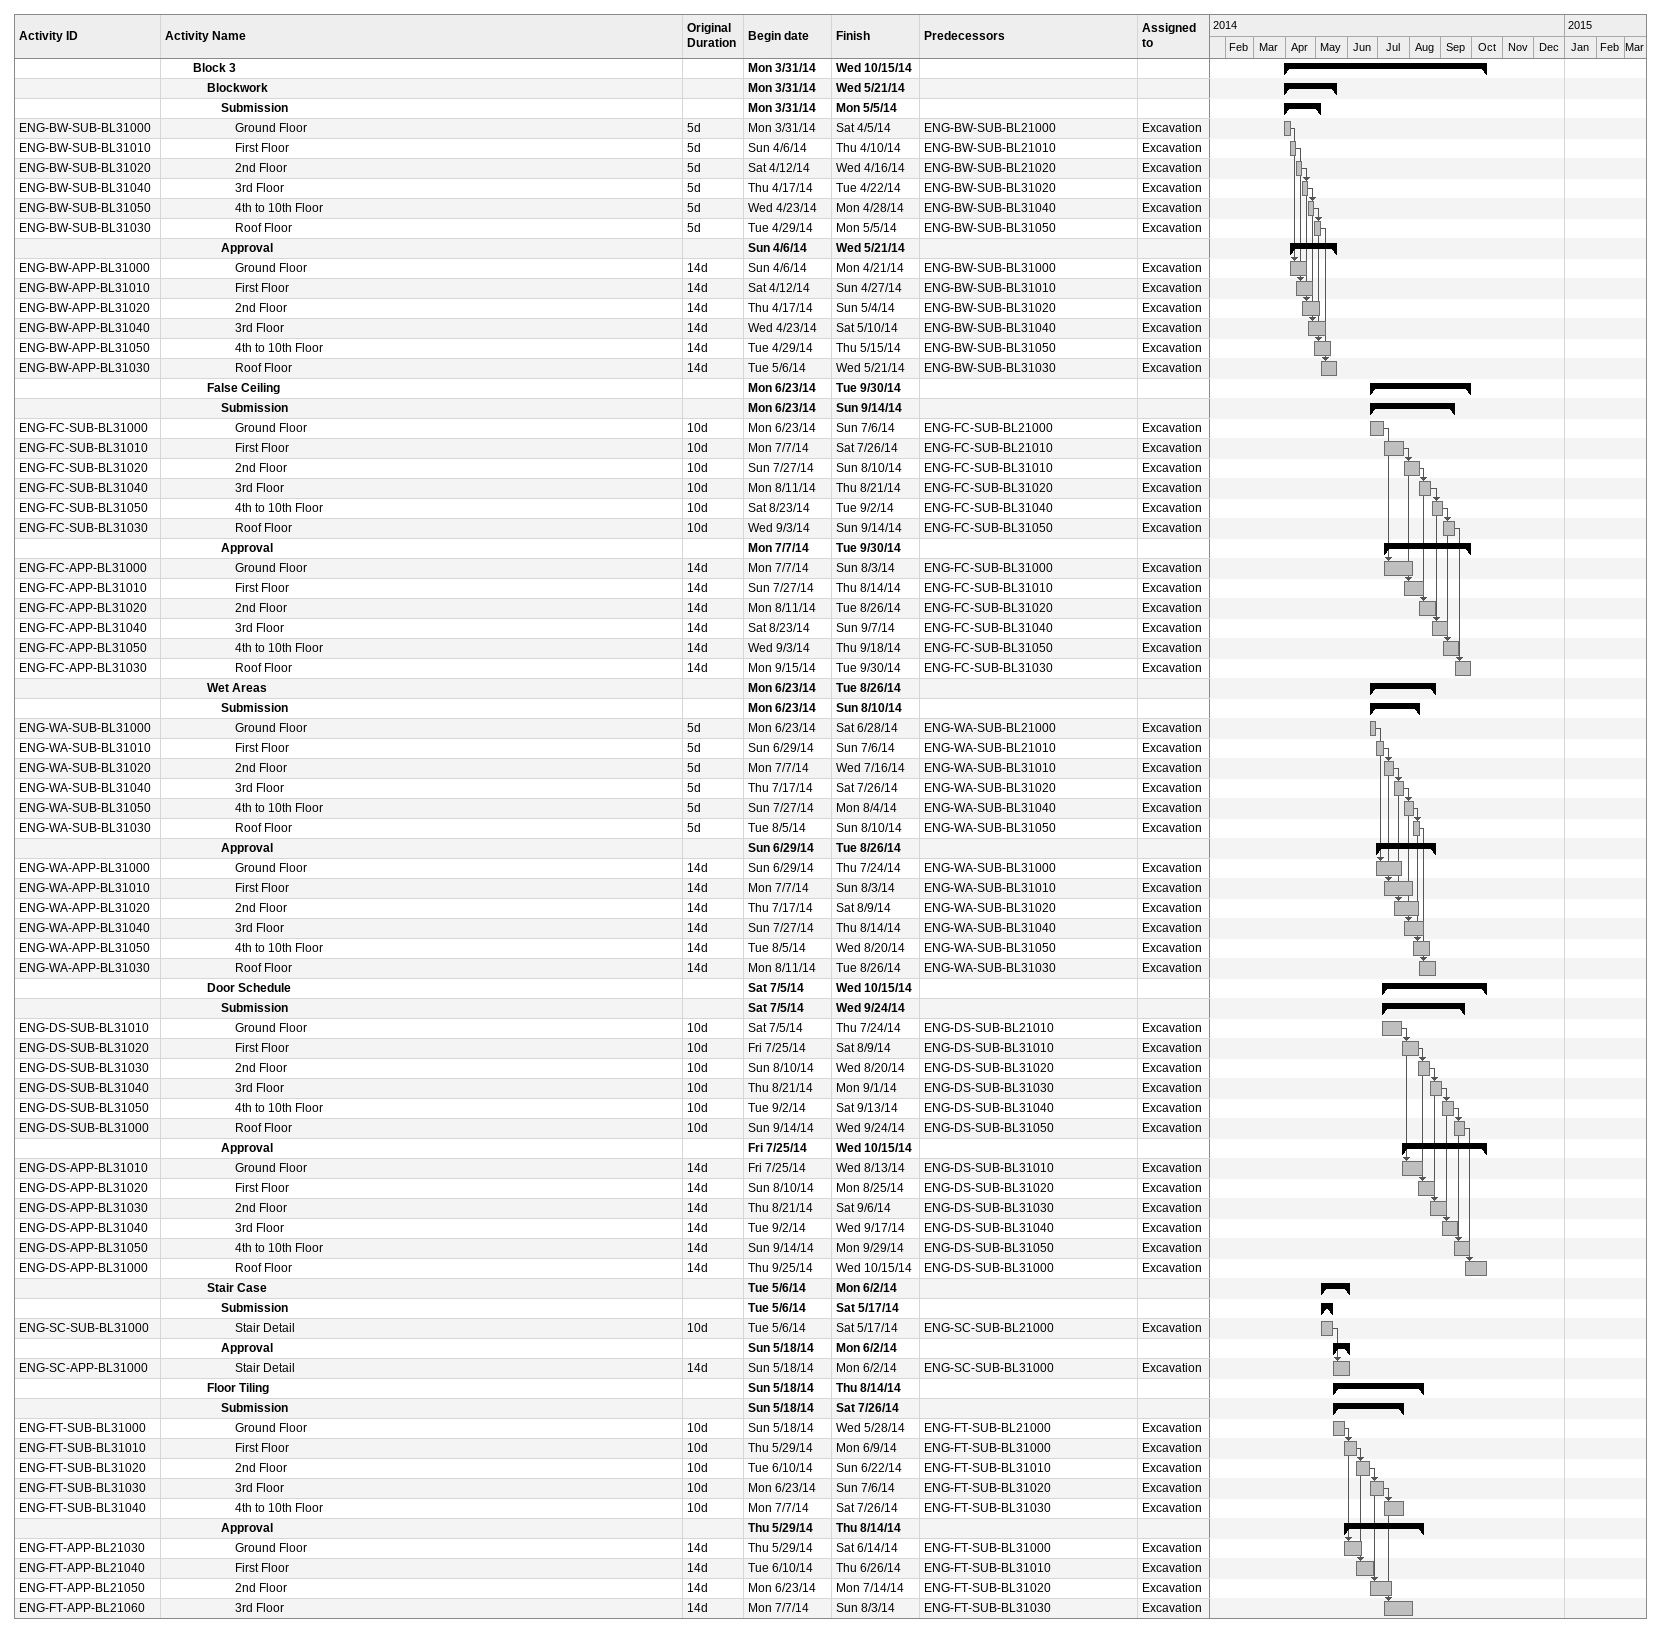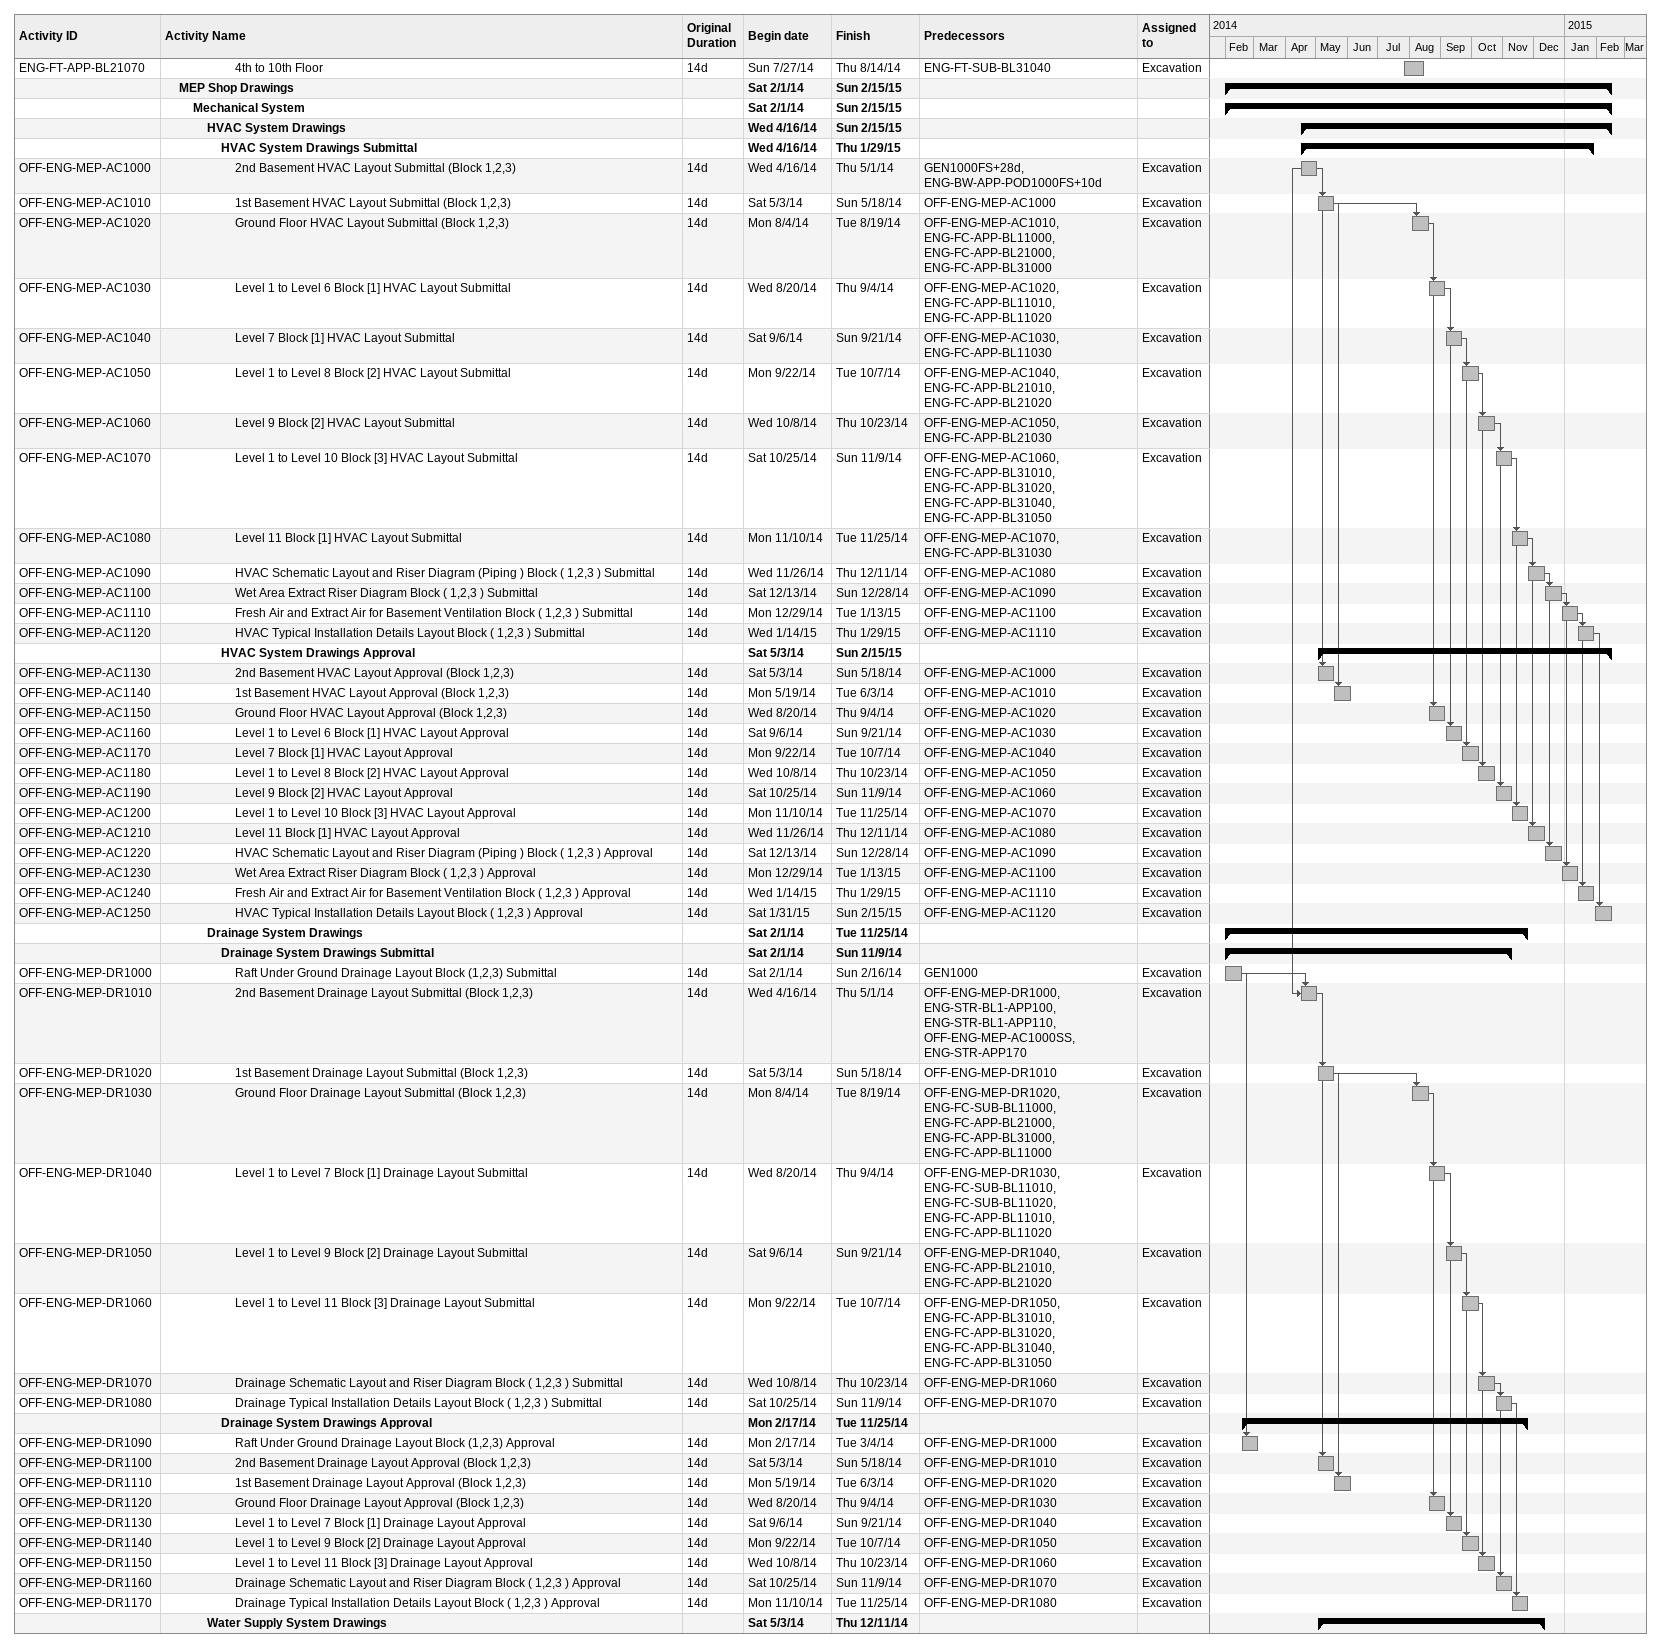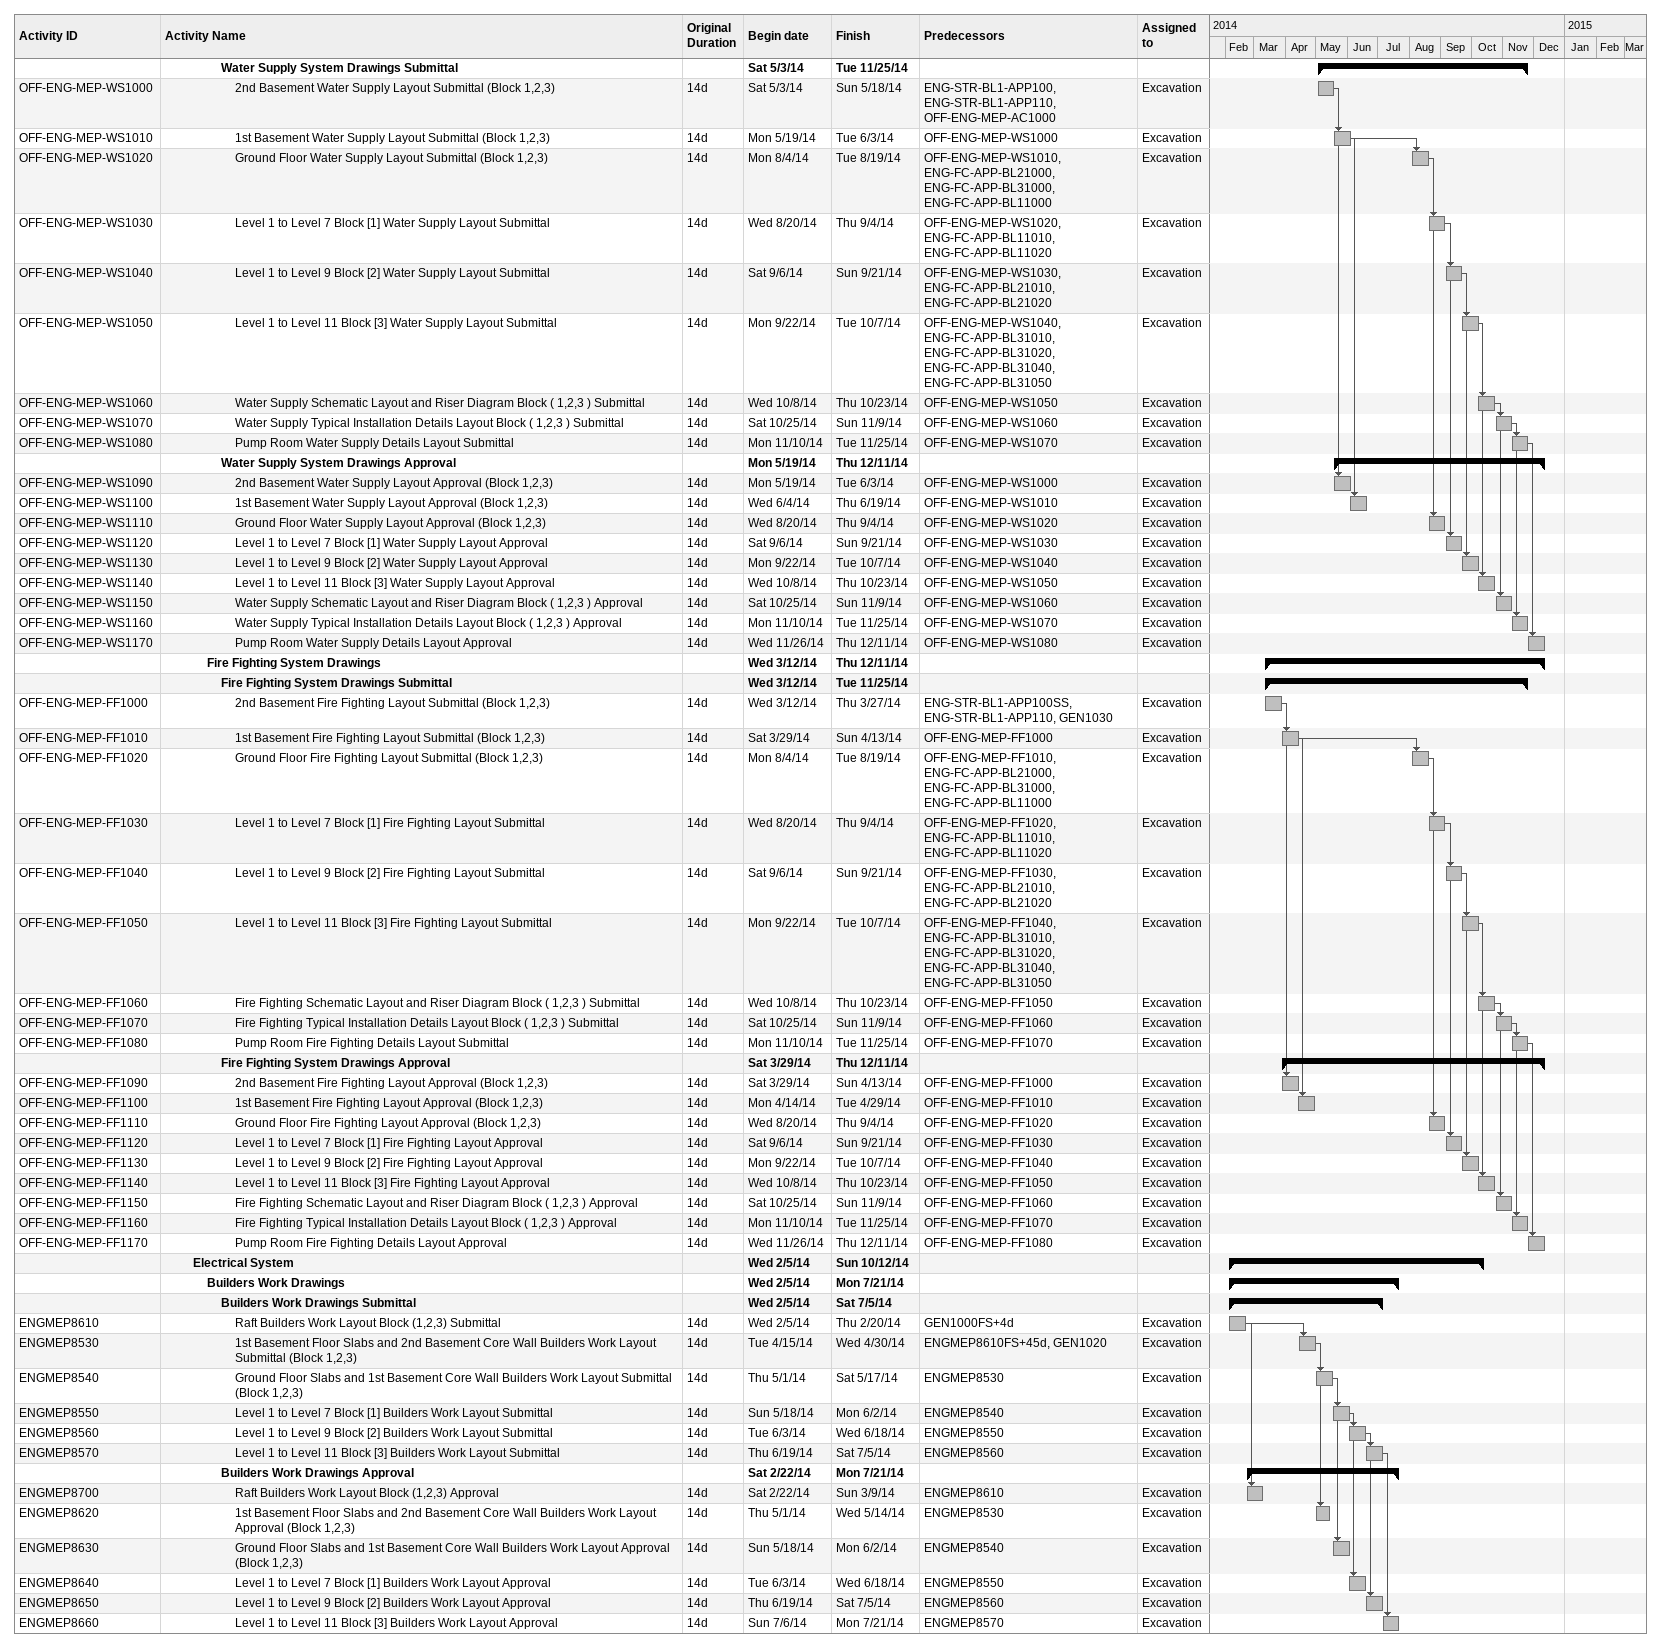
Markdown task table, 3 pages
| ID | Level | Task | Original duration | Start | Finish | Predecessors | Resources |
|---|---|---|---|---|---|---|---|
|  | 3 | **Block 3** |  | 2014-03-31 | 2014-10-15 |  |  |
|  | 4 | **Blockwork** |  | 2014-03-31 | 2014-05-21 |  |  |
|  | 5 | **Submission** |  | 2014-03-31 | 2014-05-05 |  |  |
| ENG-BW-SUB-BL31000 | 6 | Ground Floor | 5d | 2014-03-31 | 2014-04-05 | ENG-BW-SUB-BL21000 | Excavation |
| ENG-BW-SUB-BL31010 | 6 | First Floor | 5d | 2014-04-06 | 2014-04-10 | ENG-BW-SUB-BL21010 | Excavation |
| ENG-BW-SUB-BL31020 | 6 | 2nd Floor | 5d | 2014-04-12 | 2014-04-16 | ENG-BW-SUB-BL21020 | Excavation |
| ENG-BW-SUB-BL31040 | 6 | 3rd Floor | 5d | 2014-04-17 | 2014-04-22 | ENG-BW-SUB-BL31020 | Excavation |
| ENG-BW-SUB-BL31050 | 6 | 4th to 10th Floor | 5d | 2014-04-23 | 2014-04-28 | ENG-BW-SUB-BL31040 | Excavation |
| ENG-BW-SUB-BL31030 | 6 | Roof Floor | 5d | 2014-04-29 | 2014-05-05 | ENG-BW-SUB-BL31050 | Excavation |
|  | 5 | **Approval** |  | 2014-04-06 | 2014-05-21 |  |  |
| ENG-BW-APP-BL31000 | 6 | Ground Floor | 14d | 2014-04-06 | 2014-04-21 | ENG-BW-SUB-BL31000 | Excavation |
| ENG-BW-APP-BL31010 | 6 | First Floor | 14d | 2014-04-12 | 2014-04-27 | ENG-BW-SUB-BL31010 | Excavation |
| ENG-BW-APP-BL31020 | 6 | 2nd Floor | 14d | 2014-04-17 | 2014-05-04 | ENG-BW-SUB-BL31020 | Excavation |
| ENG-BW-APP-BL31040 | 6 | 3rd Floor | 14d | 2014-04-23 | 2014-05-10 | ENG-BW-SUB-BL31040 | Excavation |
| ENG-BW-APP-BL31050 | 6 | 4th to 10th Floor | 14d | 2014-04-29 | 2014-05-15 | ENG-BW-SUB-BL31050 | Excavation |
| ENG-BW-APP-BL31030 | 6 | Roof Floor | 14d | 2014-05-06 | 2014-05-21 | ENG-BW-SUB-BL31030 | Excavation |
|  | 4 | **False Ceiling** |  | 2014-06-23 | 2014-09-30 |  |  |
|  | 5 | **Submission** |  | 2014-06-23 | 2014-09-14 |  |  |
| ENG-FC-SUB-BL31000 | 6 | Ground Floor | 10d | 2014-06-23 | 2014-07-06 | ENG-FC-SUB-BL21000 | Excavation |
| ENG-FC-SUB-BL31010 | 6 | First Floor | 10d | 2014-07-07 | 2014-07-26 | ENG-FC-SUB-BL21010 | Excavation |
| ENG-FC-SUB-BL31020 | 6 | 2nd Floor | 10d | 2014-07-27 | 2014-08-10 | ENG-FC-SUB-BL31010 | Excavation |
| ENG-FC-SUB-BL31040 | 6 | 3rd Floor | 10d | 2014-08-11 | 2014-08-21 | ENG-FC-SUB-BL31020 | Excavation |
| ENG-FC-SUB-BL31050 | 6 | 4th to 10th Floor | 10d | 2014-08-23 | 2014-09-02 | ENG-FC-SUB-BL31040 | Excavation |
| ENG-FC-SUB-BL31030 | 6 | Roof Floor | 10d | 2014-09-03 | 2014-09-14 | ENG-FC-SUB-BL31050 | Excavation |
|  | 5 | **Approval** |  | 2014-07-07 | 2014-09-30 |  |  |
| ENG-FC-APP-BL31000 | 6 | Ground Floor | 14d | 2014-07-07 | 2014-08-03 | ENG-FC-SUB-BL31000 | Excavation |
| ENG-FC-APP-BL31010 | 6 | First Floor | 14d | 2014-07-27 | 2014-08-14 | ENG-FC-SUB-BL31010 | Excavation |
| ENG-FC-APP-BL31020 | 6 | 2nd Floor | 14d | 2014-08-11 | 2014-08-26 | ENG-FC-SUB-BL31020 | Excavation |
| ENG-FC-APP-BL31040 | 6 | 3rd Floor | 14d | 2014-08-23 | 2014-09-07 | ENG-FC-SUB-BL31040 | Excavation |
| ENG-FC-APP-BL31050 | 6 | 4th to 10th Floor | 14d | 2014-09-03 | 2014-09-18 | ENG-FC-SUB-BL31050 | Excavation |
| ENG-FC-APP-BL31030 | 6 | Roof Floor | 14d | 2014-09-15 | 2014-09-30 | ENG-FC-SUB-BL31030 | Excavation |
|  | 4 | **Wet Areas** |  | 2014-06-23 | 2014-08-26 |  |  |
|  | 5 | **Submission** |  | 2014-06-23 | 2014-08-10 |  |  |
| ENG-WA-SUB-BL31000 | 6 | Ground Floor | 5d | 2014-06-23 | 2014-06-28 | ENG-WA-SUB-BL21000 | Excavation |
| ENG-WA-SUB-BL31010 | 6 | First Floor | 5d | 2014-06-29 | 2014-07-06 | ENG-WA-SUB-BL21010 | Excavation |
| ENG-WA-SUB-BL31020 | 6 | 2nd Floor | 5d | 2014-07-07 | 2014-07-16 | ENG-WA-SUB-BL31010 | Excavation |
| ENG-WA-SUB-BL31040 | 6 | 3rd Floor | 5d | 2014-07-17 | 2014-07-26 | ENG-WA-SUB-BL31020 | Excavation |
| ENG-WA-SUB-BL31050 | 6 | 4th to 10th Floor | 5d | 2014-07-27 | 2014-08-04 | ENG-WA-SUB-BL31040 | Excavation |
| ENG-WA-SUB-BL31030 | 6 | Roof Floor | 5d | 2014-08-05 | 2014-08-10 | ENG-WA-SUB-BL31050 | Excavation |
|  | 5 | **Approval** |  | 2014-06-29 | 2014-08-26 |  |  |
| ENG-WA-APP-BL31000 | 6 | Ground Floor | 14d | 2014-06-29 | 2014-07-24 | ENG-WA-SUB-BL31000 | Excavation |
| ENG-WA-APP-BL31010 | 6 | First Floor | 14d | 2014-07-07 | 2014-08-03 | ENG-WA-SUB-BL31010 | Excavation |
| ENG-WA-APP-BL31020 | 6 | 2nd Floor | 14d | 2014-07-17 | 2014-08-09 | ENG-WA-SUB-BL31020 | Excavation |
| ENG-WA-APP-BL31040 | 6 | 3rd Floor | 14d | 2014-07-27 | 2014-08-14 | ENG-WA-SUB-BL31040 | Excavation |
| ENG-WA-APP-BL31050 | 6 | 4th to 10th Floor | 14d | 2014-08-05 | 2014-08-20 | ENG-WA-SUB-BL31050 | Excavation |
| ENG-WA-APP-BL31030 | 6 | Roof Floor | 14d | 2014-08-11 | 2014-08-26 | ENG-WA-SUB-BL31030 | Excavation |
|  | 4 | **Door Schedule** |  | 2014-07-05 | 2014-10-15 |  |  |
|  | 5 | **Submission** |  | 2014-07-05 | 2014-09-24 |  |  |
| ENG-DS-SUB-BL31010 | 6 | Ground Floor | 10d | 2014-07-05 | 2014-07-24 | ENG-DS-SUB-BL21010 | Excavation |
| ENG-DS-SUB-BL31020 | 6 | First Floor | 10d | 2014-07-25 | 2014-08-09 | ENG-DS-SUB-BL31010 | Excavation |
| ENG-DS-SUB-BL31030 | 6 | 2nd Floor | 10d | 2014-08-10 | 2014-08-20 | ENG-DS-SUB-BL31020 | Excavation |
| ENG-DS-SUB-BL31040 | 6 | 3rd Floor | 10d | 2014-08-21 | 2014-09-01 | ENG-DS-SUB-BL31030 | Excavation |
| ENG-DS-SUB-BL31050 | 6 | 4th to 10th Floor | 10d | 2014-09-02 | 2014-09-13 | ENG-DS-SUB-BL31040 | Excavation |
| ENG-DS-SUB-BL31000 | 6 | Roof Floor | 10d | 2014-09-14 | 2014-09-24 | ENG-DS-SUB-BL31050 | Excavation |
|  | 5 | **Approval** |  | 2014-07-25 | 2014-10-15 |  |  |
| ENG-DS-APP-BL31010 | 6 | Ground Floor | 14d | 2014-07-25 | 2014-08-13 | ENG-DS-SUB-BL31010 | Excavation |
| ENG-DS-APP-BL31020 | 6 | First Floor | 14d | 2014-08-10 | 2014-08-25 | ENG-DS-SUB-BL31020 | Excavation |
| ENG-DS-APP-BL31030 | 6 | 2nd Floor | 14d | 2014-08-21 | 2014-09-06 | ENG-DS-SUB-BL31030 | Excavation |
| ENG-DS-APP-BL31040 | 6 | 3rd Floor | 14d | 2014-09-02 | 2014-09-17 | ENG-DS-SUB-BL31040 | Excavation |
| ENG-DS-APP-BL31050 | 6 | 4th to 10th Floor | 14d | 2014-09-14 | 2014-09-29 | ENG-DS-SUB-BL31050 | Excavation |
| ENG-DS-APP-BL31000 | 6 | Roof Floor | 14d | 2014-09-25 | 2014-10-15 | ENG-DS-SUB-BL31000 | Excavation |
|  | 4 | **Stair Case** |  | 2014-05-06 | 2014-06-02 |  |  |
|  | 5 | **Submission** |  | 2014-05-06 | 2014-05-17 |  |  |
| ENG-SC-SUB-BL31000 | 6 | Stair Detail | 10d | 2014-05-06 | 2014-05-17 | ENG-SC-SUB-BL21000 | Excavation |
|  | 5 | **Approval** |  | 2014-05-18 | 2014-06-02 |  |  |
| ENG-SC-APP-BL31000 | 6 | Stair Detail | 14d | 2014-05-18 | 2014-06-02 | ENG-SC-SUB-BL31000 | Excavation |
|  | 4 | **Floor Tiling** |  | 2014-05-18 | 2014-08-14 |  |  |
|  | 5 | **Submission** |  | 2014-05-18 | 2014-07-26 |  |  |
| ENG-FT-SUB-BL31000 | 6 | Ground Floor | 10d | 2014-05-18 | 2014-05-28 | ENG-FT-SUB-BL21000 | Excavation |
| ENG-FT-SUB-BL31010 | 6 | First Floor | 10d | 2014-05-29 | 2014-06-09 | ENG-FT-SUB-BL31000 | Excavation |
| ENG-FT-SUB-BL31020 | 6 | 2nd Floor | 10d | 2014-06-10 | 2014-06-22 | ENG-FT-SUB-BL31010 | Excavation |
| ENG-FT-SUB-BL31030 | 6 | 3rd Floor | 10d | 2014-06-23 | 2014-07-06 | ENG-FT-SUB-BL31020 | Excavation |
| ENG-FT-SUB-BL31040 | 6 | 4th to 10th Floor | 10d | 2014-07-07 | 2014-07-26 | ENG-FT-SUB-BL31030 | Excavation |
|  | 5 | **Approval** |  | 2014-05-29 | 2014-08-14 |  |  |
| ENG-FT-APP-BL21030 | 6 | Ground Floor | 14d | 2014-05-29 | 2014-06-14 | ENG-FT-SUB-BL31000 | Excavation |
| ENG-FT-APP-BL21040 | 6 | First Floor | 14d | 2014-06-10 | 2014-06-26 | ENG-FT-SUB-BL31010 | Excavation |
| ENG-FT-APP-BL21050 | 6 | 2nd Floor | 14d | 2014-06-23 | 2014-07-14 | ENG-FT-SUB-BL31020 | Excavation |
| ENG-FT-APP-BL21060 | 6 | 3rd Floor | 14d | 2014-07-07 | 2014-08-03 | ENG-FT-SUB-BL31030 | Excavation |
| ENG-FT-APP-BL21070 | 6 | 4th to 10th Floor | 14d | 2014-07-27 | 2014-08-14 | ENG-FT-SUB-BL31040 | Excavation |
|  | 2 | **MEP Shop Drawings** |  | 2014-02-01 | 2015-02-15 |  |  |
|  | 3 | **Mechanical System** |  | 2014-02-01 | 2015-02-15 |  |  |
|  | 4 | **HVAC System Drawings** |  | 2014-04-16 | 2015-02-15 |  |  |
|  | 5 | **HVAC System Drawings Submittal** |  | 2014-04-16 | 2015-01-29 |  |  |
| OFF-ENG-MEP-AC1000 | 6 | 2nd Basement HVAC Layout Submittal (Block 1,2,3) | 14d | 2014-04-16 | 2014-05-01 | GEN1000FS+28d, ENG-BW-APP-POD1000FS+10d | Excavation |
| OFF-ENG-MEP-AC1010 | 6 | 1st Basement HVAC Layout Submittal (Block 1,2,3) | 14d | 2014-05-03 | 2014-05-18 | OFF-ENG-MEP-AC1000 | Excavation |
| OFF-ENG-MEP-AC1020 | 6 | Ground Floor HVAC Layout Submittal (Block 1,2,3) | 14d | 2014-08-04 | 2014-08-19 | OFF-ENG-MEP-AC1010, ENG-FC-APP-BL11000, ENG-FC-APP-BL21000, ENG-FC-APP-BL31000 | Excavation |
| OFF-ENG-MEP-AC1030 | 6 | Level 1 to Level 6 Block [1] HVAC Layout Submittal | 14d | 2014-08-20 | 2014-09-04 | OFF-ENG-MEP-AC1020, ENG-FC-APP-BL11010, ENG-FC-APP-BL11020 | Excavation |
| OFF-ENG-MEP-AC1040 | 6 | Level 7 Block [1] HVAC Layout Submittal | 14d | 2014-09-06 | 2014-09-21 | OFF-ENG-MEP-AC1030, ENG-FC-APP-BL11030 | Excavation |
| OFF-ENG-MEP-AC1050 | 6 | Level 1 to Level 8 Block [2] HVAC Layout Submittal | 14d | 2014-09-22 | 2014-10-07 | OFF-ENG-MEP-AC1040, ENG-FC-APP-BL21010, ENG-FC-APP-BL21020 | Excavation |
| OFF-ENG-MEP-AC1060 | 6 | Level 9 Block [2] HVAC Layout Submittal | 14d | 2014-10-08 | 2014-10-23 | OFF-ENG-MEP-AC1050, ENG-FC-APP-BL21030 | Excavation |
| OFF-ENG-MEP-AC1070 | 6 | Level 1 to Level 10 Block [3] HVAC Layout Submittal | 14d | 2014-10-25 | 2014-11-09 | OFF-ENG-MEP-AC1060, ENG-FC-APP-BL31010, ENG-FC-APP-BL31020, ENG-FC-APP-BL31040, ENG-FC-APP-BL31050 | Excavation |
| OFF-ENG-MEP-AC1080 | 6 | Level 11 Block [1] HVAC Layout Submittal | 14d | 2014-11-10 | 2014-11-25 | OFF-ENG-MEP-AC1070, ENG-FC-APP-BL31030 | Excavation |
| OFF-ENG-MEP-AC1090 | 6 | HVAC Schematic Layout and Riser Diagram (Piping ) Block ( 1,2,3 ) Submittal | 14d | 2014-11-26 | 2014-12-11 | OFF-ENG-MEP-AC1080 | Excavation |
| OFF-ENG-MEP-AC1100 | 6 | Wet Area Extract Riser Diagram Block ( 1,2,3 ) Submittal | 14d | 2014-12-13 | 2014-12-28 | OFF-ENG-MEP-AC1090 | Excavation |
| OFF-ENG-MEP-AC1110 | 6 | Fresh Air and Extract Air for Basement Ventilation Block ( 1,2,3 ) Submittal | 14d | 2014-12-29 | 2015-01-13 | OFF-ENG-MEP-AC1100 | Excavation |
| OFF-ENG-MEP-AC1120 | 6 | HVAC Typical Installation Details Layout Block ( 1,2,3 ) Submittal | 14d | 2015-01-14 | 2015-01-29 | OFF-ENG-MEP-AC1110 | Excavation |
|  | 5 | **HVAC System Drawings Approval** |  | 2014-05-03 | 2015-02-15 |  |  |
| OFF-ENG-MEP-AC1130 | 6 | 2nd Basement HVAC Layout Approval (Block 1,2,3) | 14d | 2014-05-03 | 2014-05-18 | OFF-ENG-MEP-AC1000 | Excavation |
| OFF-ENG-MEP-AC1140 | 6 | 1st Basement HVAC Layout Approval (Block 1,2,3) | 14d | 2014-05-19 | 2014-06-03 | OFF-ENG-MEP-AC1010 | Excavation |
| OFF-ENG-MEP-AC1150 | 6 | Ground Floor HVAC Layout Approval (Block 1,2,3) | 14d | 2014-08-20 | 2014-09-04 | OFF-ENG-MEP-AC1020 | Excavation |
| OFF-ENG-MEP-AC1160 | 6 | Level 1 to Level 6 Block [1] HVAC Layout Approval | 14d | 2014-09-06 | 2014-09-21 | OFF-ENG-MEP-AC1030 | Excavation |
| OFF-ENG-MEP-AC1170 | 6 | Level 7 Block [1] HVAC Layout Approval | 14d | 2014-09-22 | 2014-10-07 | OFF-ENG-MEP-AC1040 | Excavation |
| OFF-ENG-MEP-AC1180 | 6 | Level 1 to Level 8 Block [2] HVAC Layout Approval | 14d | 2014-10-08 | 2014-10-23 | OFF-ENG-MEP-AC1050 | Excavation |
| OFF-ENG-MEP-AC1190 | 6 | Level 9 Block [2] HVAC Layout Approval | 14d | 2014-10-25 | 2014-11-09 | OFF-ENG-MEP-AC1060 | Excavation |
| OFF-ENG-MEP-AC1200 | 6 | Level 1 to Level 10 Block [3] HVAC Layout Approval | 14d | 2014-11-10 | 2014-11-25 | OFF-ENG-MEP-AC1070 | Excavation |
| OFF-ENG-MEP-AC1210 | 6 | Level 11 Block [1] HVAC Layout Approval | 14d | 2014-11-26 | 2014-12-11 | OFF-ENG-MEP-AC1080 | Excavation |
| OFF-ENG-MEP-AC1220 | 6 | HVAC Schematic Layout and Riser Diagram (Piping ) Block ( 1,2,3 ) Approval | 14d | 2014-12-13 | 2014-12-28 | OFF-ENG-MEP-AC1090 | Excavation |
| OFF-ENG-MEP-AC1230 | 6 | Wet Area Extract Riser Diagram Block ( 1,2,3 ) Approval | 14d | 2014-12-29 | 2015-01-13 | OFF-ENG-MEP-AC1100 | Excavation |
| OFF-ENG-MEP-AC1240 | 6 | Fresh Air and Extract Air for Basement Ventilation Block ( 1,2,3 ) Approval | 14d | 2015-01-14 | 2015-01-29 | OFF-ENG-MEP-AC1110 | Excavation |
| OFF-ENG-MEP-AC1250 | 6 | HVAC Typical Installation Details Layout Block ( 1,2,3 ) Approval | 14d | 2015-01-31 | 2015-02-15 | OFF-ENG-MEP-AC1120 | Excavation |
|  | 4 | **Drainage System Drawings** |  | 2014-02-01 | 2014-11-25 |  |  |
|  | 5 | **Drainage System Drawings Submittal** |  | 2014-02-01 | 2014-11-09 |  |  |
| OFF-ENG-MEP-DR1000 | 6 | Raft Under Ground Drainage Layout Block (1,2,3) Submittal | 14d | 2014-02-01 | 2014-02-16 | GEN1000 | Excavation |
| OFF-ENG-MEP-DR1010 | 6 | 2nd Basement Drainage Layout Submittal (Block 1,2,3) | 14d | 2014-04-16 | 2014-05-01 | OFF-ENG-MEP-DR1000, ENG-STR-BL1-APP100, ENG-STR-BL1-APP110, OFF-ENG-MEP-AC1000SS, ENG-STR-APP170 | Excavation |
| OFF-ENG-MEP-DR1020 | 6 | 1st Basement Drainage Layout Submittal (Block 1,2,3) | 14d | 2014-05-03 | 2014-05-18 | OFF-ENG-MEP-DR1010 | Excavation |
| OFF-ENG-MEP-DR1030 | 6 | Ground Floor Drainage Layout Submittal (Block 1,2,3) | 14d | 2014-08-04 | 2014-08-19 | OFF-ENG-MEP-DR1020, ENG-FC-SUB-BL11000, ENG-FC-APP-BL21000, ENG-FC-APP-BL31000, ENG-FC-APP-BL11000 | Excavation |
| OFF-ENG-MEP-DR1040 | 6 | Level 1 to Level 7 Block [1] Drainage Layout Submittal | 14d | 2014-08-20 | 2014-09-04 | OFF-ENG-MEP-DR1030, ENG-FC-SUB-BL11010, ENG-FC-SUB-BL11020, ENG-FC-APP-BL11010, ENG-FC-APP-BL11020 | Excavation |
| OFF-ENG-MEP-DR1050 | 6 | Level 1 to Level 9 Block [2] Drainage Layout Submittal | 14d | 2014-09-06 | 2014-09-21 | OFF-ENG-MEP-DR1040, ENG-FC-APP-BL21010, ENG-FC-APP-BL21020 | Excavation |
| OFF-ENG-MEP-DR1060 | 6 | Level 1 to Level 11 Block [3] Drainage Layout Submittal | 14d | 2014-09-22 | 2014-10-07 | OFF-ENG-MEP-DR1050, ENG-FC-APP-BL31010, ENG-FC-APP-BL31020, ENG-FC-APP-BL31040, ENG-FC-APP-BL31050 | Excavation |
| OFF-ENG-MEP-DR1070 | 6 | Drainage Schematic Layout and Riser Diagram Block ( 1,2,3 ) Submittal | 14d | 2014-10-08 | 2014-10-23 | OFF-ENG-MEP-DR1060 | Excavation |
| OFF-ENG-MEP-DR1080 | 6 | Drainage Typical Installation Details Layout Block ( 1,2,3 ) Submittal | 14d | 2014-10-25 | 2014-11-09 | OFF-ENG-MEP-DR1070 | Excavation |
|  | 5 | **Drainage System Drawings Approval** |  | 2014-02-17 | 2014-11-25 |  |  |
| OFF-ENG-MEP-DR1090 | 6 | Raft Under Ground Drainage Layout Block (1,2,3) Approval | 14d | 2014-02-17 | 2014-03-04 | OFF-ENG-MEP-DR1000 | Excavation |
| OFF-ENG-MEP-DR1100 | 6 | 2nd Basement Drainage Layout Approval (Block 1,2,3) | 14d | 2014-05-03 | 2014-05-18 | OFF-ENG-MEP-DR1010 | Excavation |
| OFF-ENG-MEP-DR1110 | 6 | 1st Basement Drainage Layout Approval (Block 1,2,3) | 14d | 2014-05-19 | 2014-06-03 | OFF-ENG-MEP-DR1020 | Excavation |
| OFF-ENG-MEP-DR1120 | 6 | Ground Floor Drainage Layout Approval (Block 1,2,3) | 14d | 2014-08-20 | 2014-09-04 | OFF-ENG-MEP-DR1030 | Excavation |
| OFF-ENG-MEP-DR1130 | 6 | Level 1 to Level 7 Block [1] Drainage Layout Approval | 14d | 2014-09-06 | 2014-09-21 | OFF-ENG-MEP-DR1040 | Excavation |
| OFF-ENG-MEP-DR1140 | 6 | Level 1 to Level 9 Block [2] Drainage Layout Approval | 14d | 2014-09-22 | 2014-10-07 | OFF-ENG-MEP-DR1050 | Excavation |
| OFF-ENG-MEP-DR1150 | 6 | Level 1 to Level 11 Block [3] Drainage Layout Approval | 14d | 2014-10-08 | 2014-10-23 | OFF-ENG-MEP-DR1060 | Excavation |
| OFF-ENG-MEP-DR1160 | 6 | Drainage Schematic Layout and Riser Diagram Block ( 1,2,3 ) Approval | 14d | 2014-10-25 | 2014-11-09 | OFF-ENG-MEP-DR1070 | Excavation |
| OFF-ENG-MEP-DR1170 | 6 | Drainage Typical Installation Details Layout Block ( 1,2,3 ) Approval | 14d | 2014-11-10 | 2014-11-25 | OFF-ENG-MEP-DR1080 | Excavation |
|  | 4 | **Water Supply System Drawings** |  | 2014-05-03 | 2014-12-11 |  |  |
|  | 5 | **Water Supply System Drawings Submittal** |  | 2014-05-03 | 2014-11-25 |  |  |
| OFF-ENG-MEP-WS1000 | 6 | 2nd Basement Water Supply Layout Submittal (Block 1,2,3) | 14d | 2014-05-03 | 2014-05-18 | ENG-STR-BL1-APP100, ENG-STR-BL1-APP110, OFF-ENG-MEP-AC1000 | Excavation |
| OFF-ENG-MEP-WS1010 | 6 | 1st Basement Water Supply Layout Submittal (Block 1,2,3) | 14d | 2014-05-19 | 2014-06-03 | OFF-ENG-MEP-WS1000 | Excavation |
| OFF-ENG-MEP-WS1020 | 6 | Ground Floor Water Supply Layout Submittal (Block 1,2,3) | 14d | 2014-08-04 | 2014-08-19 | OFF-ENG-MEP-WS1010, ENG-FC-APP-BL21000, ENG-FC-APP-BL31000, ENG-FC-APP-BL11000 | Excavation |
| OFF-ENG-MEP-WS1030 | 6 | Level 1 to Level 7 Block [1] Water Supply Layout Submittal | 14d | 2014-08-20 | 2014-09-04 | OFF-ENG-MEP-WS1020, ENG-FC-APP-BL11010, ENG-FC-APP-BL11020 | Excavation |
| OFF-ENG-MEP-WS1040 | 6 | Level 1 to Level 9 Block [2] Water Supply Layout Submittal | 14d | 2014-09-06 | 2014-09-21 | OFF-ENG-MEP-WS1030, ENG-FC-APP-BL21010, ENG-FC-APP-BL21020 | Excavation |
| OFF-ENG-MEP-WS1050 | 6 | Level 1 to Level 11 Block [3] Water Supply Layout Submittal | 14d | 2014-09-22 | 2014-10-07 | OFF-ENG-MEP-WS1040, ENG-FC-APP-BL31010, ENG-FC-APP-BL31020, ENG-FC-APP-BL31040, ENG-FC-APP-BL31050 | Excavation |
| OFF-ENG-MEP-WS1060 | 6 | Water Supply Schematic Layout and Riser Diagram Block ( 1,2,3 ) Submittal | 14d | 2014-10-08 | 2014-10-23 | OFF-ENG-MEP-WS1050 | Excavation |
| OFF-ENG-MEP-WS1070 | 6 | Water Supply Typical Installation Details Layout Block ( 1,2,3 ) Submittal | 14d | 2014-10-25 | 2014-11-09 | OFF-ENG-MEP-WS1060 | Excavation |
| OFF-ENG-MEP-WS1080 | 6 | Pump Room Water Supply Details Layout Submittal | 14d | 2014-11-10 | 2014-11-25 | OFF-ENG-MEP-WS1070 | Excavation |
|  | 5 | **Water Supply System Drawings Approval** |  | 2014-05-19 | 2014-12-11 |  |  |
| OFF-ENG-MEP-WS1090 | 6 | 2nd Basement Water Supply Layout Approval (Block 1,2,3) | 14d | 2014-05-19 | 2014-06-03 | OFF-ENG-MEP-WS1000 | Excavation |
| OFF-ENG-MEP-WS1100 | 6 | 1st Basement Water Supply Layout Approval (Block 1,2,3) | 14d | 2014-06-04 | 2014-06-19 | OFF-ENG-MEP-WS1010 | Excavation |
| OFF-ENG-MEP-WS1110 | 6 | Ground Floor Water Supply Layout Approval (Block 1,2,3) | 14d | 2014-08-20 | 2014-09-04 | OFF-ENG-MEP-WS1020 | Excavation |
| OFF-ENG-MEP-WS1120 | 6 | Level 1 to Level 7 Block [1] Water Supply Layout Approval | 14d | 2014-09-06 | 2014-09-21 | OFF-ENG-MEP-WS1030 | Excavation |
| OFF-ENG-MEP-WS1130 | 6 | Level 1 to Level 9 Block [2] Water Supply Layout Approval | 14d | 2014-09-22 | 2014-10-07 | OFF-ENG-MEP-WS1040 | Excavation |
| OFF-ENG-MEP-WS1140 | 6 | Level 1 to Level 11 Block [3] Water Supply Layout Approval | 14d | 2014-10-08 | 2014-10-23 | OFF-ENG-MEP-WS1050 | Excavation |
| OFF-ENG-MEP-WS1150 | 6 | Water Supply Schematic Layout and Riser Diagram Block ( 1,2,3 ) Approval | 14d | 2014-10-25 | 2014-11-09 | OFF-ENG-MEP-WS1060 | Excavation |
| OFF-ENG-MEP-WS1160 | 6 | Water Supply Typical Installation Details Layout Block ( 1,2,3 ) Approval | 14d | 2014-11-10 | 2014-11-25 | OFF-ENG-MEP-WS1070 | Excavation |
| OFF-ENG-MEP-WS1170 | 6 | Pump Room Water Supply Details Layout Approval | 14d | 2014-11-26 | 2014-12-11 | OFF-ENG-MEP-WS1080 | Excavation |
|  | 4 | **Fire Fighting System Drawings** |  | 2014-03-12 | 2014-12-11 |  |  |
|  | 5 | **Fire Fighting System Drawings Submittal** |  | 2014-03-12 | 2014-11-25 |  |  |
| OFF-ENG-MEP-FF1000 | 6 | 2nd Basement Fire Fighting Layout Submittal (Block 1,2,3) | 14d | 2014-03-12 | 2014-03-27 | ENG-STR-BL1-APP100SS, ENG-STR-BL1-APP110, GEN1030 | Excavation |
| OFF-ENG-MEP-FF1010 | 6 | 1st Basement Fire Fighting Layout Submittal (Block 1,2,3) | 14d | 2014-03-29 | 2014-04-13 | OFF-ENG-MEP-FF1000 | Excavation |
| OFF-ENG-MEP-FF1020 | 6 | Ground Floor Fire Fighting Layout Submittal (Block 1,2,3) | 14d | 2014-08-04 | 2014-08-19 | OFF-ENG-MEP-FF1010, ENG-FC-APP-BL21000, ENG-FC-APP-BL31000, ENG-FC-APP-BL11000 | Excavation |
| OFF-ENG-MEP-FF1030 | 6 | Level 1 to Level 7 Block [1] Fire Fighting Layout Submittal | 14d | 2014-08-20 | 2014-09-04 | OFF-ENG-MEP-FF1020, ENG-FC-APP-BL11010, ENG-FC-APP-BL11020 | Excavation |
| OFF-ENG-MEP-FF1040 | 6 | Level 1 to Level 9 Block [2] Fire Fighting Layout Submittal | 14d | 2014-09-06 | 2014-09-21 | OFF-ENG-MEP-FF1030, ENG-FC-APP-BL21010, ENG-FC-APP-BL21020 | Excavation |
| OFF-ENG-MEP-FF1050 | 6 | Level 1 to Level 11 Block [3] Fire Fighting Layout Submittal | 14d | 2014-09-22 | 2014-10-07 | OFF-ENG-MEP-FF1040, ENG-FC-APP-BL31010, ENG-FC-APP-BL31020, ENG-FC-APP-BL31040, ENG-FC-APP-BL31050 | Excavation |
| OFF-ENG-MEP-FF1060 | 6 | Fire Fighting Schematic Layout and Riser Diagram Block ( 1,2,3 ) Submittal | 14d | 2014-10-08 | 2014-10-23 | OFF-ENG-MEP-FF1050 | Excavation |
| OFF-ENG-MEP-FF1070 | 6 | Fire Fighting Typical Installation Details Layout Block ( 1,2,3 ) Submittal | 14d | 2014-10-25 | 2014-11-09 | OFF-ENG-MEP-FF1060 | Excavation |
| OFF-ENG-MEP-FF1080 | 6 | Pump Room Fire Fighting Details Layout Submittal | 14d | 2014-11-10 | 2014-11-25 | OFF-ENG-MEP-FF1070 | Excavation |
|  | 5 | **Fire Fighting System Drawings Approval** |  | 2014-03-29 | 2014-12-11 |  |  |
| OFF-ENG-MEP-FF1090 | 6 | 2nd Basement Fire Fighting Layout Approval (Block 1,2,3) | 14d | 2014-03-29 | 2014-04-13 | OFF-ENG-MEP-FF1000 | Excavation |
| OFF-ENG-MEP-FF1100 | 6 | 1st Basement Fire Fighting Layout Approval (Block 1,2,3) | 14d | 2014-04-14 | 2014-04-29 | OFF-ENG-MEP-FF1010 | Excavation |
| OFF-ENG-MEP-FF1110 | 6 | Ground Floor Fire Fighting Layout Approval (Block 1,2,3) | 14d | 2014-08-20 | 2014-09-04 | OFF-ENG-MEP-FF1020 | Excavation |
| OFF-ENG-MEP-FF1120 | 6 | Level 1 to Level 7 Block [1] Fire Fighting Layout Approval | 14d | 2014-09-06 | 2014-09-21 | OFF-ENG-MEP-FF1030 | Excavation |
| OFF-ENG-MEP-FF1130 | 6 | Level 1 to Level 9 Block [2] Fire Fighting Layout Approval | 14d | 2014-09-22 | 2014-10-07 | OFF-ENG-MEP-FF1040 | Excavation |
| OFF-ENG-MEP-FF1140 | 6 | Level 1 to Level 11 Block [3] Fire Fighting Layout Approval | 14d | 2014-10-08 | 2014-10-23 | OFF-ENG-MEP-FF1050 | Excavation |
| OFF-ENG-MEP-FF1150 | 6 | Fire Fighting Schematic Layout and Riser Diagram Block ( 1,2,3 ) Approval | 14d | 2014-10-25 | 2014-11-09 | OFF-ENG-MEP-FF1060 | Excavation |
| OFF-ENG-MEP-FF1160 | 6 | Fire Fighting Typical Installation Details Layout Block ( 1,2,3 ) Approval | 14d | 2014-11-10 | 2014-11-25 | OFF-ENG-MEP-FF1070 | Excavation |
| OFF-ENG-MEP-FF1170 | 6 | Pump Room Fire Fighting Details Layout Approval | 14d | 2014-11-26 | 2014-12-11 | OFF-ENG-MEP-FF1080 | Excavation |
|  | 3 | **Electrical System** |  | 2014-02-05 | 2014-10-12 |  |  |
|  | 4 | **Builders Work Drawings** |  | 2014-02-05 | 2014-07-21 |  |  |
|  | 5 | **Builders Work Drawings Submittal** |  | 2014-02-05 | 2014-07-05 |  |  |
| ENGMEP8610 | 6 | Raft Builders Work Layout Block (1,2,3) Submittal | 14d | 2014-02-05 | 2014-02-20 | GEN1000FS+4d | Excavation |
| ENGMEP8530 | 6 | 1st Basement Floor Slabs and 2nd Basement Core Wall Builders Work Layout Submittal (Block 1,2,3) | 14d | 2014-04-15 | 2014-04-30 | ENGMEP8610FS+45d, GEN1020 | Excavation |
| ENGMEP8540 | 6 | Ground Floor Slabs and 1st Basement Core Wall Builders Work Layout Submittal (Block 1,2,3) | 14d | 2014-05-01 | 2014-05-17 | ENGMEP8530 | Excavation |
| ENGMEP8550 | 6 | Level 1 to Level 7 Block [1] Builders Work Layout Submittal | 14d | 2014-05-18 | 2014-06-02 | ENGMEP8540 | Excavation |
| ENGMEP8560 | 6 | Level 1 to Level 9 Block [2] Builders Work Layout Submittal | 14d | 2014-06-03 | 2014-06-18 | ENGMEP8550 | Excavation |
| ENGMEP8570 | 6 | Level 1 to Level 11 Block [3] Builders Work Layout Submittal | 14d | 2014-06-19 | 2014-07-05 | ENGMEP8560 | Excavation |
|  | 5 | **Builders Work Drawings Approval** |  | 2014-02-22 | 2014-07-21 |  |  |
| ENGMEP8700 | 6 | Raft Builders Work Layout Block (1,2,3) Approval | 14d | 2014-02-22 | 2014-03-09 | ENGMEP8610 | Excavation |
| ENGMEP8620 | 6 | 1st Basement Floor Slabs and 2nd Basement Core Wall Builders Work Layout Approval (Block 1,2,3) | 14d | 2014-05-01 | 2014-05-14 | ENGMEP8530 | Excavation |
| ENGMEP8630 | 6 | Ground Floor Slabs and 1st Basement Core Wall Builders Work Layout Approval (Block 1,2,3) | 14d | 2014-05-18 | 2014-06-02 | ENGMEP8540 | Excavation |
| ENGMEP8640 | 6 | Level 1 to Level 7 Block [1] Builders Work Layout Approval | 14d | 2014-06-03 | 2014-06-18 | ENGMEP8550 | Excavation |
| ENGMEP8650 | 6 | Level 1 to Level 9 Block [2] Builders Work Layout Approval | 14d | 2014-06-19 | 2014-07-05 | ENGMEP8560 | Excavation |
| ENGMEP8660 | 6 | Level 1 to Level 11 Block [3] Builders Work Layout Approval | 14d | 2014-07-06 | 2014-07-21 | ENGMEP8570 | Excavation |
